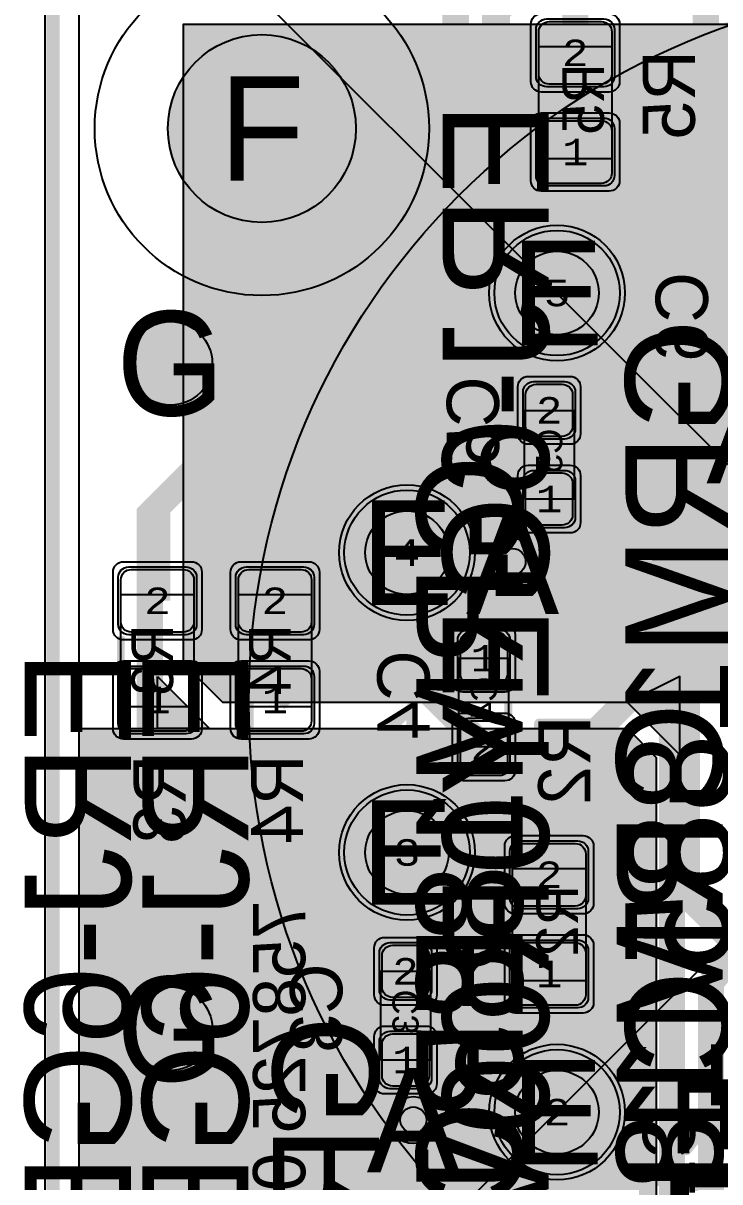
# Model space of a CAD drawing. Extents: x -2 to 123, y -38 to 45.
# Drawn here: x -0.57 to 12.77, y 11.82 to 34.02 of the extents above; entities that cross this region are included whole.
import ezdxf
from ezdxf.enums import TextEntityAlignment as Align

# ---------------------------------------------------------------- set-up
doc = ezdxf.new("R2010")
doc.units = 0
doc.header["$MEASUREMENT"] = 0
for name, color, linetype in [('ASSEMBLY_OUTLINES_BTM', 191, 'CONTINUOUS'), ('ASSEMBLY_OUTLINES_TOP', 102, 'CONTINUOUS'), ('ASSEMBLY_PART_NUMBERS_BTM', 191, 'CONTINUOUS'), ('ASSEMBLY_REF_DES_BTM', 191, 'CONTINUOUS'), ('BOARD_OUTLINE', 10, 'CONTINUOUS'), ('DRILL_DRAWING', 21, 'CONTINUOUS'), ('ETCHED_TEXT_LAYER_BOTTOM', 230, 'CONTINUOUS'), ('GENERATED_SILKSCREEN_BTM', 255, 'CONTINUOUS'), ('GENERATED_SILKSCREEN_TOP', 140, 'CONTINUOUS'), ('MANUFACTURING_OUTLINES', 10, 'CONTINUOUS'), ('MOUNTING_HOLE_PADS_LAYER14', 150, 'CONTINUOUS'), ('MOUNTING_HOLE_PADS_LAYER15', 230, 'CONTINUOUS'), ('MOUNTING_HOLES_LAYER_BOT17', 42, 'CONTINUOUS'), ('MOUNTING_HOLES_LAYER_TOP', 42, 'CONTINUOUS'), ('PART_HOLES_LAYER_BOTTOM', 30, 'CONTINUOUS'), ('PART_HOLES_LAYER_TOP', 30, 'CONTINUOUS'), ('PART_PADS_LAYER_BOTTOM', 230, 'CONTINUOUS'), ('PART_PADS_LAYER_TOP', 150, 'CONTINUOUS'), ('PART_PADS_SMD_BTM', 230, 'CONTINUOUS'), ('PIN_NUMBERS_BTM', 8, 'CONTINUOUS'), ('PIN_NUMBERS_TOP', 8, 'CONTINUOUS'), ('PLACEMENT_OUTLINES_BTM', 222, 'CONTINUOUS'), ('PLACEMENT_OUTLINES_TOP', 130, 'CONTINUOUS'), ('PLANE_DATA_LAYER_TOP', 150, 'CONTINUOUS'), ('PLANE_SHAPES_LAYER_TOP', 150, 'CONTINUOUS'), ('ROUTE_BORDER', 151, 'CONTINUOUS'), ('SILKSCREEN_OUTLINES_BTM', 211, 'CONTINUOUS'), ('SILKSCREEN_OUTLINES_TOP', 150, 'CONTINUOUS'), ('SILKSCREEN_REF_DES_BTM', 211, 'CONTINUOUS'), ('SOLDERMASK_PADS_BTM', 102, 'CONTINUOUS'), ('SOLDERMASK_PADS_TOP', 102, 'CONTINUOUS'), ('SOLDERPASTE_PADS_BTM', 254, 'CONTINUOUS'), ('TRACES_LAYER_BOTTOM', 230, 'CONTINUOUS'), ('TRACES_LAYER_TOP', 150, 'CONTINUOUS'), ('UNNAMED_USER_LAYER', 221, 'CONTINUOUS'), ('VIA_HOLES_LAYER_BOTTOM', 30, 'CONTINUOUS'), ('VIA_HOLES_LAYER_TOP', 30, 'CONTINUOUS'), ('VIA_PADS_LAYER_BOTTOM', 230, 'CONTINUOUS'), ('VIA_PADS_LAYER_TOP', 150, 'CONTINUOUS')]:
    doc.layers.add(name, color=color, linetype=linetype)
doc.styles.add('COURIER_NEW', font='COUR.TTF')
doc.styles.add('VERIBEST_GERBER_0', font='txt')

msp = doc.modelspace()

# ---------------------------------------------------------------- hatches: boundary and pattern name
at = {"layer": 'MOUNTING_HOLES_LAYER_BOT17'}
h = msp.add_hatch(color=256, dxfattribs=at)
edge = h.paths.add_edge_path()
edge.add_arc((4, 32), 1.8, 0, 360)
h = msp.add_hatch(color=256, dxfattribs=at)
edge = h.paths.add_edge_path()
edge.add_arc((2.25, 27.5), 0.8, 0, 360)
h = msp.add_hatch(color=256, dxfattribs=at)
edge = h.paths.add_edge_path()
edge.add_arc((2.25, 14.75), 0.8, 0, 360)
at = {"layer": 'MOUNTING_HOLES_LAYER_TOP'}
h = msp.add_hatch(color=256, dxfattribs=at)
edge = h.paths.add_edge_path()
edge.add_arc((4, 32), 1.8, 0, 360)
h = msp.add_hatch(color=256, dxfattribs=at)
edge = h.paths.add_edge_path()
edge.add_arc((2.25, 27.5), 0.8, 0, 360)
h = msp.add_hatch(color=256, dxfattribs=at)
edge = h.paths.add_edge_path()
edge.add_arc((2.25, 14.75), 0.8, 0, 360)
at = {"layer": 'PART_HOLES_LAYER_BOTTOM'}
h = msp.add_hatch(color=256, dxfattribs=at)
edge = h.paths.add_edge_path()
edge.add_arc((9.651116, 28.848885), 0.8, 0, 360)
h = msp.add_hatch(color=256, dxfattribs=at)
edge = h.paths.add_edge_path()
edge.add_arc((6.778224, 23.872891), 0.8, 0, 360)
h = msp.add_hatch(color=256, dxfattribs=at)
edge = h.paths.add_edge_path()
edge.add_arc((6.778225, 18.127109), 0.8, 0, 360)
h = msp.add_hatch(color=256, dxfattribs=at)
edge = h.paths.add_edge_path()
edge.add_arc((9.651115, 13.151116), 0.8, 0, 360)
at = {"layer": 'PART_HOLES_LAYER_TOP'}
h = msp.add_hatch(color=256, dxfattribs=at)
edge = h.paths.add_edge_path()
edge.add_arc((9.651116, 28.848885), 0.8, 0, 360)
h = msp.add_hatch(color=256, dxfattribs=at)
edge = h.paths.add_edge_path()
edge.add_arc((6.778224, 23.872891), 0.8, 0, 360)
h = msp.add_hatch(color=256, dxfattribs=at)
edge = h.paths.add_edge_path()
edge.add_arc((6.778225, 18.127109), 0.8, 0, 360)
h = msp.add_hatch(color=256, dxfattribs=at)
edge = h.paths.add_edge_path()
edge.add_arc((9.651115, 13.151116), 0.8, 0, 360)
at = {"layer": 'PLANE_DATA_LAYER_TOP'}
h = msp.add_hatch(color=256, dxfattribs=at)
h.paths.add_polyline_path([(16.084017, 28.241953, -0.198909956), (16.061699, 28.188072), (12.711293, 24.837666, 0.198912215), (12.564846, 24.484113), (12.564846, 21.0762, -0.414213562), (12.488646, 21), (12.000008, 21, 0.414213562), (12, 20.999992), (12.000002, 20.18396), (12.000002, 20.183959, -0.668181994), (11.86992, 20.130078), (11.000002, 20.999998, 0.207684346), (10.999996, 21), (3.28156, 21.000002, -0.198913366), (3.227678, 21.02232), (2.52232, 21.727678, -0.198909956), (2.500002, 21.781559), (2.500002, 24.516256, -0.198909956), (2.52232, 24.570137), (8.057553, 30.10537, 0.198912215), (8.204, 30.458923), (8.204, 33.9238, -0.414213562), (8.2802, 34), (14.36133, 34, -0.198913366), (14.415212, 33.977682), (15.172267, 33.220627, -0.198909956), (15.194585, 33.166746), (15.194585, 33.166745, -0.513805264), (15.093857, 33.094601, 2.234387045), (15.938881, 31.103912, -0.801003981), (16.084017, 31.071443)], flags=0)
h.paths.add_polyline_path([(5.328224, 23.872891, -1), (8.228224, 23.872891, -1)], flags=0)
h.paths.add_polyline_path([(8.201116, 28.848885, -1), (11.101116, 28.848885, -1)], flags=0)
h = msp.add_hatch(color=256, dxfattribs=at)
h.paths.add_polyline_path([(11.352154, 6.5762, -0.414213562), (11.275954, 6.5), (6.760956, 6.5, -0.207919641), (6.705243, 6.524215, 0.434631988), (1.294757, 6.524215, -0.207919641), (1.239044, 6.5), (0.5762, 6.5, -0.414213562), (0.5, 6.5762), (0.5, 20.4238, -0.414213562), (0.5762, 20.5), (1.999991, 20.5, 0.414213562), (1.999999, 20.500008), (1.999999, 21.31604, -0.668181994), (2.130081, 21.369921), (2.999998, 20.500002, 0.207684346), (3.000004, 20.5), (5.328225, 20.499999), (10.96844, 20.499998, -0.198913366), (11.022322, 20.47768), (11.329836, 20.170166, -0.198909956), (11.352154, 20.116285)], flags=0)
h.paths.add_polyline_path([(0.95, 9, -1), (3.55, 9, -1)], flags=0)
h.paths.add_polyline_path([(0.95, 14.75, -1), (3.55, 14.75, -1)], flags=0)
h.paths.add_polyline_path([(5.328225, 18.127109, -1), (8.228225, 18.127109, -1)], flags=0)
h.paths.add_polyline_path([(8.201115, 13.151116, -1), (11.101115, 13.151116, -1)], flags=0)
at = {"layer": 'PLANE_SHAPES_LAYER_TOP'}
for points in [[(17.5, 21), (3.25, 21), (2.5, 21.75), (2.5, 34), (17.5, 34)], [(2, 21.5), (3, 20.5), (2, 20.5)], [(11, 21), (12, 20), (12, 21.5)], [(11.55, 6.5), (0.5, 6.5), (0.5, 20.5), (11, 20.5), (11.55, 19.95)]]:
    msp.add_hatch(color=256, dxfattribs=at).paths.add_polyline_path(points, flags=0)
at = {"layer": 'VIA_HOLES_LAYER_BOTTOM'}
h = msp.add_hatch(color=256, dxfattribs=at)
edge = h.paths.add_edge_path()
edge.add_arc((8.8, 23.7), 0.25, 0, 360)
h = msp.add_hatch(color=256, dxfattribs=at)
edge = h.paths.add_edge_path()
edge.add_arc((6.9, 13), 0.25, 0, 360)
at = {"layer": 'VIA_HOLES_LAYER_TOP'}
h = msp.add_hatch(color=256, dxfattribs=at)
edge = h.paths.add_edge_path()
edge.add_arc((8.8, 23.7), 0.25, 0, 360)
h = msp.add_hatch(color=256, dxfattribs=at)
edge = h.paths.add_edge_path()
edge.add_arc((6.9, 13), 0.25, 0, 360)

# ---------------------------------------------------------------- linework, layer by layer
at = {"layer": 'ASSEMBLY_OUTLINES_BTM'}
for points in [[(9.3, 31.42), (9.3, 33.57), (10.7, 33.57), (10.7, 31.42)], [(9.03, 24.9), (9.03, 26.6), (9.98, 26.6), (9.98, 24.9)], [(1.3, 20.92), (1.3, 23.07), (2.7, 23.07), (2.7, 20.92)], [(3.55, 20.92), (3.55, 23.07), (4.95, 23.07), (4.95, 20.92)], [(7.77, 20.15), (7.77, 21.85), (8.72, 21.85), (8.72, 20.15)], [(8.8, 15.67), (8.8, 17.82), (10.2, 17.82), (10.2, 15.67)], [(6.28, 14.15), (6.28, 15.85), (7.23, 15.85), (7.23, 14.15)]]:
    msp.add_lwpolyline(points, close=True, dxfattribs=at)
at = {"layer": 'ASSEMBLY_OUTLINES_TOP'}
msp.add_circle((17.5, 21), 13.75, dxfattribs=at)
at = {"layer": 'BOARD_OUTLINE', "const_width": 0.25}
msp.add_lwpolyline([(0, 1.5), (0, 43.5, -0.414213562), (1.5, 45), (33.5, 45, -0.414213562), (35, 43.5), (35, 1.5, -0.414213562), (33.5, 0), (1.5, 0, -0.414213562)], format="xyb", close=True, dxfattribs=at)
at = {"layer": 'GENERATED_SILKSCREEN_BTM', "const_width": 0.15}
for points in [[(11.666, 32.657), (11.664, 32.654), (11.659, 32.653), (11.654, 32.65), (11.649, 32.65), (11.443, 32.65), (11.438, 32.65), (11.435, 32.653), (11.432, 32.653), (11.431, 32.654), (11.43, 32.655), (11.427, 32.657), (11.29, 32.827), (11.288, 32.832), (11.287, 32.835), (11.286, 32.84), (11.286, 33.344), (11.288, 33.353), (11.293, 33.358), (11.299, 33.364), (11.306, 33.366), (12.266, 33.366), (12.274, 33.364), (12.279, 33.359), (12.282, 33.353), (12.283, 33.346), (12.282, 33.338), (12.279, 33.331), (12.274, 33.326), (12.266, 33.324), (11.806, 33.324), (11.806, 32.854), (12.272, 32.69), (12.279, 32.686), (12.283, 32.679), (12.284, 32.671), (12.282, 32.665), (12.279, 32.659), (12.273, 32.654), (12.267, 32.651), (12.259, 32.653), (11.793, 32.817), (11.666, 32.657)], [(11.327, 33.324), (11.327, 32.845), (11.453, 32.69), (11.639, 32.69), (11.766, 32.845), (11.766, 33.324), (11.327, 33.324)], [(11.63, 32.232), (11.631, 32.236), (11.632, 32.239), (11.634, 32.243), (11.744, 32.379), (11.327, 32.379), (11.327, 31.726), (11.325, 31.719), (11.321, 31.713), (11.314, 31.71), (11.307, 31.709), (11.299, 31.71), (11.292, 31.713), (11.288, 31.719), (11.286, 31.726), (11.286, 32.401), (11.288, 32.408), (11.293, 32.413), (11.299, 32.419), (11.306, 32.421), (11.787, 32.421), (11.794, 32.42), (11.799, 32.417), (11.802, 32.413), (11.804, 32.406), (11.806, 32.401), (11.807, 32.397), (11.806, 32.392), (11.803, 32.388), (11.67, 32.225), (11.67, 31.902), (11.797, 31.746), (12.119, 31.746), (12.244, 31.902), (12.244, 32.225), (12.112, 32.388), (12.109, 32.395), (12.109, 32.401), (12.113, 32.407), (12.118, 32.413), (12.125, 32.417), (12.132, 32.418), (12.136, 32.418), (12.139, 32.417), (12.144, 32.412), (12.282, 32.243), (12.284, 32.24), (12.284, 32.236), (12.286, 32.232), (12.286, 31.895), (12.286, 31.892), (12.285, 31.891), (12.285, 31.89), (12.284, 31.888), (12.284, 31.886), (12.282, 31.882), (12.144, 31.713), (12.141, 31.71), (12.139, 31.709), (12.133, 31.707), (12.129, 31.706), (11.787, 31.706), (11.783, 31.707), (11.777, 31.709), (11.775, 31.709), (11.774, 31.71), (11.772, 31.712), (11.77, 31.713), (11.634, 31.882), (11.632, 31.887), (11.631, 31.89), (11.63, 31.895), (11.63, 32.232)], [(12.532, 28.938), (12.395, 29.106), (12.392, 29.111), (12.388, 29.112), (12.384, 29.114), (12.379, 29.115), (11.693, 29.115), (11.688, 29.114), (11.684, 29.112), (11.682, 29.11), (11.68, 29.109), (11.677, 29.106), (11.54, 28.938), (11.539, 28.935), (11.538, 28.932), (11.537, 28.931), (11.536, 28.927), (11.536, 28.59), (11.537, 28.585), (11.538, 28.583), (11.539, 28.58), (11.54, 28.577), (11.677, 28.408), (11.682, 28.404), (11.69, 28.402), (11.695, 28.403), (11.701, 28.405), (11.705, 28.408), (11.709, 28.413), (11.712, 28.418), (11.713, 28.423), (11.713, 28.428), (11.71, 28.432), (11.577, 28.597), (11.577, 28.92), (11.703, 29.074), (12.369, 29.074), (12.495, 28.92), (12.495, 28.597), (12.362, 28.432), (12.36, 28.428), (12.359, 28.423), (12.36, 28.418), (12.363, 28.413), (12.367, 28.408), (12.372, 28.405), (12.377, 28.403), (12.384, 28.402), (12.39, 28.404), (12.395, 28.408), (12.532, 28.577), (12.534, 28.581), (12.535, 28.582), (12.535, 28.585), (12.536, 28.586), (12.536, 28.587), (12.536, 28.59), (12.536, 28.927), (12.535, 28.931), (12.534, 28.935), (12.532, 28.938)], [(11.54, 27.633), (11.677, 27.465), (11.682, 27.46), (11.69, 27.459), (11.695, 27.46), (11.701, 27.462), (11.705, 27.465), (11.709, 27.47), (11.712, 27.475), (11.713, 27.48), (11.713, 27.485), (11.71, 27.489), (11.577, 27.653), (11.577, 27.977), (11.703, 28.131), (12.062, 28.131), (11.951, 27.995), (11.95, 27.991), (11.949, 27.989), (11.949, 27.988), (11.948, 27.988), (11.947, 27.983), (11.947, 27.646), (11.948, 27.642), (11.949, 27.641), (11.949, 27.64), (11.95, 27.637), (11.951, 27.633), (12.087, 27.465), (12.09, 27.464), (12.091, 27.462), (12.092, 27.461), (12.094, 27.461), (12.101, 27.459), (12.104, 27.458), (12.379, 27.458), (12.384, 27.459), (12.388, 27.461), (12.392, 27.462), (12.395, 27.465), (12.532, 27.633), (12.534, 27.638), (12.535, 27.639), (12.535, 27.641), (12.536, 27.643), (12.536, 27.644), (12.536, 27.646), (12.536, 27.983), (12.535, 27.987), (12.534, 27.991), (12.532, 27.995), (12.395, 28.163), (12.393, 28.165), (12.392, 28.167), (12.389, 28.169), (12.382, 28.171), (12.379, 28.172), (11.693, 28.172), (11.688, 28.171), (11.684, 28.169), (11.682, 28.167), (11.68, 28.165), (11.677, 28.163), (11.54, 27.995), (11.539, 27.991), (11.538, 27.988), (11.537, 27.987), (11.536, 27.983), (11.536, 27.646), (11.537, 27.642), (11.537, 27.641), (11.538, 27.64), (11.539, 27.637), (11.54, 27.633)], [(12.114, 28.131), (12.369, 28.131), (12.495, 27.977), (12.495, 27.654), (12.369, 27.498), (12.114, 27.498), (11.987, 27.654), (11.987, 27.977), (12.114, 28.131)], [(8.532, 26.938), (8.395, 27.106), (8.392, 27.111), (8.388, 27.112), (8.384, 27.114), (8.379, 27.115), (7.693, 27.115), (7.688, 27.114), (7.684, 27.112), (7.682, 27.11), (7.68, 27.109), (7.677, 27.106), (7.54, 26.938), (7.539, 26.935), (7.538, 26.932), (7.537, 26.931), (7.536, 26.927), (7.536, 26.59), (7.537, 26.585), (7.538, 26.583), (7.539, 26.58), (7.54, 26.577), (7.677, 26.408), (7.682, 26.404), (7.69, 26.402), (7.695, 26.403), (7.701, 26.405), (7.705, 26.408), (7.709, 26.413), (7.712, 26.418), (7.713, 26.423), (7.713, 26.428), (7.71, 26.432), (7.577, 26.597), (7.577, 26.92), (7.703, 27.074), (8.369, 27.074), (8.495, 26.92), (8.495, 26.597), (8.362, 26.432), (8.36, 26.428), (8.359, 26.423), (8.36, 26.418), (8.363, 26.413), (8.367, 26.408), (8.372, 26.405), (8.377, 26.403), (8.384, 26.402), (8.39, 26.404), (8.395, 26.408), (8.532, 26.577), (8.534, 26.581), (8.535, 26.582), (8.535, 26.585), (8.536, 26.586), (8.536, 26.587), (8.536, 26.59), (8.536, 26.927), (8.535, 26.931), (8.534, 26.935), (8.532, 26.938)], [(7.88, 25.984), (7.881, 25.988), (7.882, 25.991), (7.884, 25.995), (7.994, 26.131), (7.577, 26.131), (7.577, 25.478), (7.575, 25.471), (7.571, 25.465), (7.564, 25.462), (7.557, 25.461), (7.549, 25.462), (7.542, 25.465), (7.538, 25.471), (7.536, 25.478), (7.536, 26.153), (7.538, 26.16), (7.543, 26.165), (7.549, 26.171), (7.556, 26.173), (8.037, 26.173), (8.044, 26.172), (8.049, 26.169), (8.052, 26.165), (8.054, 26.158), (8.056, 26.153), (8.057, 26.149), (8.056, 26.144), (8.053, 26.14), (7.92, 25.977), (7.92, 25.654), (8.047, 25.498), (8.369, 25.498), (8.494, 25.654), (8.494, 25.977), (8.362, 26.14), (8.359, 26.147), (8.359, 26.153), (8.363, 26.159), (8.368, 26.165), (8.375, 26.169), (8.382, 26.17), (8.386, 26.17), (8.389, 26.169), (8.394, 26.164), (8.532, 25.995), (8.534, 25.992), (8.534, 25.988), (8.536, 25.984), (8.536, 25.647), (8.536, 25.644), (8.535, 25.643), (8.535, 25.642), (8.534, 25.64), (8.534, 25.638), (8.532, 25.634), (8.394, 25.465), (8.391, 25.462), (8.389, 25.461), (8.383, 25.459), (8.379, 25.458), (8.037, 25.458), (8.033, 25.459), (8.027, 25.461), (8.025, 25.461), (8.024, 25.462), (8.022, 25.464), (8.02, 25.465), (7.884, 25.634), (7.882, 25.639), (7.881, 25.642), (7.88, 25.647), (7.88, 25.984)], [(7.202, 21.688), (7.065, 21.856), (7.062, 21.861), (7.058, 21.862), (7.054, 21.864), (7.049, 21.865), (6.363, 21.865), (6.358, 21.864), (6.354, 21.862), (6.352, 21.86), (6.35, 21.859), (6.347, 21.856), (6.21, 21.688), (6.209, 21.685), (6.208, 21.682), (6.207, 21.681), (6.206, 21.677), (6.206, 21.34), (6.207, 21.335), (6.208, 21.333), (6.209, 21.33), (6.21, 21.327), (6.347, 21.158), (6.352, 21.154), (6.36, 21.152), (6.365, 21.153), (6.371, 21.155), (6.375, 21.158), (6.379, 21.163), (6.382, 21.168), (6.383, 21.173), (6.383, 21.178), (6.38, 21.182), (6.247, 21.347), (6.247, 21.67), (6.373, 21.824), (7.039, 21.824), (7.165, 21.67), (7.165, 21.347), (7.032, 21.182), (7.03, 21.178), (7.029, 21.173), (7.03, 21.168), (7.033, 21.163), (7.037, 21.158), (7.042, 21.155), (7.047, 21.153), (7.054, 21.152), (7.06, 21.154), (7.065, 21.158), (7.202, 21.327), (7.204, 21.331), (7.205, 21.332), (7.205, 21.335), (7.206, 21.336), (7.206, 21.337), (7.206, 21.34), (7.206, 21.677), (7.205, 21.681), (7.204, 21.685), (7.202, 21.688)], [(6.842, 20.853), (6.305, 20.315), (6.842, 20.315), (6.842, 20.853)], [(7.186, 20.315), (7.194, 20.314), (7.199, 20.309), (7.202, 20.302), (7.203, 20.295), (7.202, 20.288), (7.199, 20.282), (7.194, 20.277), (7.186, 20.275), (6.883, 20.275), (6.883, 20.228), (6.881, 20.221), (6.877, 20.215), (6.87, 20.212), (6.863, 20.211), (6.855, 20.212), (6.848, 20.215), (6.843, 20.221), (6.842, 20.228), (6.842, 20.275), (6.254, 20.275), (6.249, 20.276), (6.245, 20.278), (6.241, 20.283), (6.238, 20.288), (6.236, 20.294), (6.235, 20.3), (6.236, 20.305), (6.24, 20.31), (6.847, 20.917), (6.853, 20.921), (6.859, 20.923), (6.865, 20.922), (6.872, 20.918), (6.877, 20.916), (6.88, 20.912), (6.882, 20.908), (6.883, 20.903), (6.883, 20.315), (7.186, 20.315)], [(9.666, 19.907), (9.664, 19.904), (9.659, 19.903), (9.654, 19.9), (9.649, 19.9), (9.443, 19.9), (9.438, 19.9), (9.435, 19.903), (9.432, 19.903), (9.431, 19.904), (9.43, 19.905), (9.427, 19.907), (9.29, 20.077), (9.288, 20.082), (9.287, 20.085), (9.286, 20.09), (9.286, 20.594), (9.288, 20.603), (9.293, 20.608), (9.299, 20.614), (9.306, 20.616), (10.266, 20.616), (10.274, 20.614), (10.279, 20.609), (10.282, 20.603), (10.283, 20.596), (10.282, 20.588), (10.279, 20.581), (10.274, 20.576), (10.266, 20.574), (9.806, 20.574), (9.806, 20.104), (10.272, 19.94), (10.279, 19.936), (10.283, 19.929), (10.284, 19.921), (10.282, 19.915), (10.279, 19.909), (10.273, 19.904), (10.267, 19.901), (10.259, 19.903), (9.793, 20.067), (9.666, 19.907)], [(9.327, 20.574), (9.327, 20.095), (9.453, 19.94), (9.639, 19.94), (9.766, 20.095), (9.766, 20.574), (9.327, 20.574)], [(1.916, 19.157), (1.914, 19.154), (1.909, 19.153), (1.904, 19.15), (1.899, 19.15), (1.693, 19.15), (1.688, 19.15), (1.685, 19.153), (1.682, 19.153), (1.681, 19.154), (1.68, 19.155), (1.677, 19.157), (1.54, 19.327), (1.538, 19.332), (1.537, 19.335), (1.536, 19.34), (1.536, 19.844), (1.538, 19.853), (1.543, 19.858), (1.549, 19.864), (1.556, 19.866), (2.516, 19.866), (2.524, 19.864), (2.529, 19.859), (2.532, 19.853), (2.533, 19.846), (2.532, 19.838), (2.529, 19.831), (2.524, 19.826), (2.516, 19.824), (2.056, 19.824), (2.056, 19.354), (2.522, 19.19), (2.529, 19.186), (2.533, 19.179), (2.534, 19.171), (2.532, 19.165), (2.529, 19.159), (2.523, 19.154), (2.517, 19.151), (2.509, 19.153), (2.043, 19.317), (1.916, 19.157)], [(1.577, 19.824), (1.577, 19.345), (1.703, 19.19), (1.889, 19.19), (2.016, 19.345), (2.016, 19.824), (1.577, 19.824)], [(4.166, 19.157), (4.164, 19.154), (4.159, 19.153), (4.154, 19.15), (4.149, 19.15), (3.943, 19.15), (3.938, 19.15), (3.935, 19.153), (3.932, 19.153), (3.931, 19.154), (3.93, 19.155), (3.927, 19.157), (3.79, 19.327), (3.788, 19.332), (3.787, 19.335), (3.786, 19.34), (3.786, 19.844), (3.788, 19.853), (3.793, 19.858), (3.799, 19.864), (3.806, 19.866), (4.766, 19.866), (4.774, 19.864), (4.779, 19.859), (4.782, 19.853), (4.783, 19.846), (4.782, 19.838), (4.779, 19.831), (4.774, 19.826), (4.766, 19.824), (4.306, 19.824), (4.306, 19.354), (4.772, 19.19), (4.779, 19.186), (4.783, 19.179), (4.784, 19.171), (4.782, 19.165), (4.779, 19.159), (4.773, 19.154), (4.767, 19.151), (4.759, 19.153), (4.293, 19.317), (4.166, 19.157)], [(3.827, 19.824), (3.827, 19.345), (3.953, 19.19), (4.139, 19.19), (4.266, 19.345), (4.266, 19.824), (3.827, 19.824)], [(9.29, 19.131), (9.427, 18.963), (9.432, 18.96), (9.436, 18.959), (9.439, 18.957), (9.443, 18.956), (9.58, 18.956), (9.583, 18.957), (9.59, 18.959), (9.595, 18.96), (9.597, 18.963), (10.138, 19.629), (10.245, 19.629), (10.245, 18.976), (10.247, 18.969), (10.251, 18.963), (10.258, 18.96), (10.266, 18.959), (10.273, 18.96), (10.28, 18.963), (10.284, 18.969), (10.286, 18.976), (10.286, 19.65), (10.284, 19.658), (10.279, 19.663), (10.274, 19.668), (10.266, 19.67), (10.129, 19.67), (10.126, 19.669), (10.119, 19.667), (10.116, 19.665), (10.114, 19.663), (10.112, 19.661), (9.57, 18.996), (9.453, 18.996), (9.327, 19.152), (9.327, 19.475), (9.46, 19.638), (9.462, 19.645), (9.461, 19.651), (9.458, 19.658), (9.452, 19.662), (9.446, 19.666), (9.439, 19.667), (9.432, 19.666), (9.427, 19.661), (9.29, 19.493), (9.289, 19.489), (9.288, 19.486), (9.287, 19.485), (9.286, 19.481), (9.286, 19.144), (9.287, 19.14), (9.287, 19.139), (9.288, 19.138), (9.289, 19.135), (9.29, 19.131)], [(2.532, 18.743), (2.395, 18.912), (2.39, 18.917), (2.387, 18.918), (2.384, 18.918), (2.377, 18.917), (2.37, 18.913), (2.365, 18.908), (2.361, 18.902), (2.36, 18.895), (2.362, 18.888), (2.495, 18.725), (2.495, 18.402), (2.369, 18.246), (2.183, 18.246), (2.056, 18.4), (2.056, 18.566), (2.054, 18.574), (2.05, 18.579), (2.043, 18.582), (2.036, 18.583), (2.029, 18.582), (2.022, 18.579), (2.018, 18.574), (2.016, 18.566), (2.016, 18.4), (1.889, 18.246), (1.703, 18.246), (1.577, 18.402), (1.577, 18.725), (1.71, 18.888), (1.712, 18.895), (1.711, 18.902), (1.708, 18.908), (1.702, 18.913), (1.696, 18.917), (1.689, 18.918), (1.685, 18.918), (1.682, 18.917), (1.677, 18.912), (1.54, 18.743), (1.539, 18.74), (1.538, 18.737), (1.537, 18.736), (1.536, 18.732), (1.536, 18.395), (1.537, 18.39), (1.538, 18.388), (1.539, 18.385), (1.54, 18.382), (1.677, 18.213), (1.682, 18.21), (1.686, 18.209), (1.689, 18.207), (1.693, 18.206), (1.899, 18.206), (1.902, 18.207), (1.909, 18.209), (1.914, 18.21), (1.916, 18.213), (2.036, 18.36), (2.156, 18.213), (2.158, 18.212), (2.16, 18.21), (2.161, 18.209), (2.163, 18.209), (2.17, 18.207), (2.173, 18.206), (2.379, 18.206), (2.384, 18.207), (2.388, 18.209), (2.392, 18.21), (2.395, 18.213), (2.532, 18.382), (2.534, 18.386), (2.535, 18.387), (2.535, 18.39), (2.536, 18.391), (2.536, 18.392), (2.536, 18.395), (2.536, 18.732), (2.535, 18.736), (2.534, 18.74), (2.532, 18.743)], [(4.422, 18.851), (3.885, 18.313), (4.422, 18.313), (4.422, 18.851)], [(4.766, 18.313), (4.774, 18.312), (4.779, 18.307), (4.782, 18.3), (4.783, 18.293), (4.782, 18.286), (4.779, 18.28), (4.774, 18.275), (4.766, 18.273), (4.463, 18.273), (4.463, 18.226), (4.461, 18.219), (4.457, 18.213), (4.45, 18.21), (4.443, 18.209), (4.435, 18.21), (4.428, 18.213), (4.423, 18.219), (4.422, 18.226), (4.422, 18.273), (3.834, 18.273), (3.829, 18.274), (3.825, 18.276), (3.821, 18.281), (3.818, 18.286), (3.816, 18.292), (3.815, 18.298), (3.816, 18.303), (3.82, 18.308), (4.427, 18.915), (4.433, 18.919), (4.439, 18.921), (4.445, 18.92), (4.452, 18.916), (4.457, 18.914), (4.46, 18.91), (4.462, 18.906), (4.463, 18.901), (4.463, 18.313), (4.766, 18.313)], [(5.532, 15.688), (5.395, 15.856), (5.392, 15.861), (5.388, 15.862), (5.384, 15.864), (5.379, 15.865), (4.693, 15.865), (4.688, 15.864), (4.684, 15.862), (4.682, 15.86), (4.68, 15.859), (4.677, 15.856), (4.54, 15.688), (4.539, 15.685), (4.538, 15.682), (4.537, 15.681), (4.536, 15.677), (4.536, 15.34), (4.537, 15.335), (4.538, 15.333), (4.539, 15.33), (4.54, 15.327), (4.677, 15.158), (4.682, 15.154), (4.69, 15.152), (4.695, 15.153), (4.701, 15.155), (4.705, 15.158), (4.709, 15.163), (4.712, 15.168), (4.713, 15.173), (4.713, 15.178), (4.71, 15.182), (4.577, 15.347), (4.577, 15.67), (4.703, 15.824), (5.369, 15.824), (5.495, 15.67), (5.495, 15.347), (5.362, 15.182), (5.36, 15.178), (5.359, 15.173), (5.36, 15.168), (5.363, 15.163), (5.367, 15.158), (5.372, 15.155), (5.377, 15.153), (5.384, 15.152), (5.39, 15.154), (5.395, 15.158), (5.532, 15.327), (5.534, 15.331), (5.535, 15.332), (5.535, 15.335), (5.536, 15.336), (5.536, 15.337), (5.536, 15.34), (5.536, 15.677), (5.535, 15.681), (5.534, 15.685), (5.532, 15.688)], [(5.532, 14.745), (5.395, 14.914), (5.39, 14.919), (5.387, 14.92), (5.384, 14.92), (5.377, 14.919), (5.37, 14.915), (5.365, 14.91), (5.361, 14.904), (5.36, 14.897), (5.362, 14.89), (5.495, 14.727), (5.495, 14.404), (5.369, 14.248), (5.183, 14.248), (5.056, 14.402), (5.056, 14.568), (5.054, 14.576), (5.05, 14.581), (5.043, 14.584), (5.036, 14.585), (5.029, 14.584), (5.022, 14.581), (5.018, 14.576), (5.016, 14.568), (5.016, 14.402), (4.889, 14.248), (4.703, 14.248), (4.577, 14.404), (4.577, 14.727), (4.71, 14.89), (4.712, 14.897), (4.711, 14.904), (4.708, 14.91), (4.702, 14.915), (4.696, 14.919), (4.689, 14.92), (4.685, 14.92), (4.682, 14.919), (4.677, 14.914), (4.54, 14.745), (4.539, 14.742), (4.538, 14.739), (4.537, 14.738), (4.536, 14.734), (4.536, 14.397), (4.537, 14.392), (4.538, 14.39), (4.539, 14.387), (4.54, 14.384), (4.677, 14.215), (4.682, 14.212), (4.686, 14.211), (4.689, 14.209), (4.693, 14.208), (4.899, 14.208), (4.902, 14.209), (4.909, 14.211), (4.914, 14.212), (4.916, 14.215), (5.036, 14.362), (5.156, 14.215), (5.158, 14.214), (5.16, 14.212), (5.161, 14.211), (5.163, 14.211), (5.17, 14.209), (5.173, 14.208), (5.379, 14.208), (5.384, 14.209), (5.388, 14.211), (5.392, 14.212), (5.395, 14.215), (5.532, 14.384), (5.534, 14.388), (5.535, 14.389), (5.535, 14.392), (5.536, 14.393), (5.536, 14.394), (5.536, 14.397), (5.536, 14.734), (5.535, 14.738), (5.534, 14.742), (5.532, 14.745)], [(12.282, 12.9375), (12.145, 13.1055), (12.142, 13.1105), (12.138, 13.1115), (12.134, 13.1135), (12.129, 13.1145), (11.443, 13.1145), (11.438, 13.1135), (11.434, 13.1115), (11.432, 13.1095), (11.43, 13.1085), (11.427, 13.1055), (11.29, 12.9375), (11.289, 12.9345), (11.288, 12.9315), (11.287, 12.9305), (11.286, 12.9265), (11.286, 12.5895), (11.287, 12.5845), (11.288, 12.5825), (11.289, 12.5795), (11.29, 12.5765), (11.427, 12.4075), (11.432, 12.4035), (11.44, 12.4015), (11.445, 12.4025), (11.451, 12.4045), (11.455, 12.4075), (11.459, 12.4125), (11.462, 12.4175), (11.463, 12.4225), (11.463, 12.4275), (11.46, 12.4315), (11.327, 12.5965), (11.327, 12.9195), (11.453, 13.0735), (12.119, 13.0735), (12.245, 12.9195), (12.245, 12.5965), (12.112, 12.4315), (12.11, 12.4275), (12.109, 12.4225), (12.11, 12.4175), (12.113, 12.4125), (12.117, 12.4075), (12.122, 12.4045), (12.127, 12.4025), (12.134, 12.4015), (12.14, 12.4035), (12.145, 12.4075), (12.282, 12.5765), (12.284, 12.5805), (12.285, 12.5815), (12.285, 12.5845), (12.286, 12.5855), (12.286, 12.5865), (12.286, 12.5895), (12.286, 12.9265), (12.285, 12.9305), (12.284, 12.9345), (12.282, 12.9375)], [(12.245, 11.6375), (12.245, 11.8135), (11.306, 11.8135), (11.299, 11.8145), (11.294, 11.8175), (11.291, 11.8225), (11.29, 11.8295), (11.289, 11.8345), (11.289, 11.8395), (11.291, 11.8435), (11.295, 11.8475), (11.569, 12.0425), (11.576, 12.0455), (11.583, 12.0455), (11.589, 12.0425), (11.594, 12.0375), (11.598, 12.0315), (11.6, 12.0245), (11.6, 12.0205), (11.598, 12.0175), (11.596, 12.0145), (11.593, 12.0125), (11.369, 11.8525), (12.245, 11.8525), (12.245, 12.0275)], [(12.245, 12.0275), (12.247, 12.0355), (12.251, 12.0395), (12.258, 12.0425), (12.266, 12.0435), (12.273, 12.0425), (12.28, 12.0395), (12.285, 12.0355), (12.286, 12.0275), (12.286, 11.6375)]]:
    msp.add_lwpolyline(points, dxfattribs=at)
for points in [[(9.300005, 32.230492, 0.000011097), (9.299995, 32.230485), (9.299995, 32.769515, 0.000011097), (9.300005, 32.769508), (9.300005, 32.230492)], [(10.700005, 32.230485, 0.000011097), (10.699995, 32.230492), (10.699995, 32.769508, 0.000011097), (10.700005, 32.769515), (10.700005, 32.230485)], [(9.030005, 25.466164, 0.000011642), (9.029995, 25.466156), (9.029995, 26.033844, 0.000011642), (9.030005, 26.033836), (9.030005, 25.466164)], [(9.980005, 25.457902, 0.000012231), (9.979995, 25.457911), (9.979995, 26.042089, 0.000012231), (9.980005, 26.042098), (9.980005, 25.457902)], [(1.300005, 21.730492, 0.000011097), (1.299995, 21.730485), (1.299995, 22.269515, 0.000011097), (1.300005, 22.269508), (1.300005, 21.730492)], [(2.700005, 21.730485, 0.000011097), (2.699995, 21.730492), (2.699995, 22.269508, 0.000011097), (2.700005, 22.269515), (2.700005, 21.730485)], [(3.550005, 21.730492, 0.000011097), (3.549995, 21.730485), (3.549995, 22.269515, 0.000011097), (3.550005, 22.269508), (3.550005, 21.730492)], [(4.950005, 21.730485, 0.000011097), (4.949995, 21.730492), (4.949995, 22.269508, 0.000011097), (4.950005, 22.269515), (4.950005, 21.730485)], [(7.770005, 20.707911, 0.000012231), (7.769995, 20.707902), (7.769995, 21.292098, 0.000012231), (7.770005, 21.292089), (7.770005, 20.707911)], [(8.720005, 20.716156, 0.000011642), (8.719995, 20.716164), (8.719995, 21.283836, 0.000011642), (8.720005, 21.283844), (8.720005, 20.716156)], [(8.800005, 16.480492, 0.000011097), (8.799995, 16.480485), (8.799995, 17.019515, 0.000011097), (8.800005, 17.019508), (8.800005, 16.480492)], [(10.200005, 16.480485, 0.000011097), (10.199995, 16.480492), (10.199995, 17.019508, 0.000011097), (10.200005, 17.019515), (10.200005, 16.480485)], [(6.280005, 14.716164, 0.000011642), (6.279995, 14.716156), (6.279995, 15.283844, 0.000011642), (6.280005, 15.283836), (6.280005, 14.716164)], [(7.230005, 14.707902, 0.000012231), (7.229995, 14.707911), (7.229995, 15.292089, 0.000012231), (7.230005, 15.292098), (7.230005, 14.707902)]]:
    msp.add_lwpolyline(points, format="xyb", dxfattribs=at)
at = {"layer": 'GENERATED_SILKSCREEN_TOP', "const_width": 0.15}
for points in [[(31.250005, 21, -0.157043746), (28.666125, 12.976268, 0.000004714), (28.666118, 12.976275, 1.95733372), (6.38308, 12.908248, 0.000010648), (6.383084, 12.908226, -1.377014949), (31.250005, 21)], [(28.025433, 12.15252, -0.476522372), (6.669999, 12.528063, 0.000011076), (6.67002, 12.528053, 0.476521846), (28.025424, 12.152526, 0.000005151), (28.025433, 12.15252)]]:
    msp.add_lwpolyline(points, format="xyb", dxfattribs=at)
at = {"layer": 'MANUFACTURING_OUTLINES'}
msp.add_lwpolyline([(35.150405, 1.5, -0.414213562), (33.5, -0.150405), (1.5, -0.150405, -0.414213562), (-0.150405, 1.5), (-0.150405, 43.5, -0.414213562), (1.5, 45.150405), (33.5, 45.150405, -0.414213562), (35.150405, 43.5)], format="xyb", close=True, dxfattribs=at)
at = {"layer": 'MOUNTING_HOLE_PADS_LAYER14'}
msp.add_circle((4, 32), 3.2, dxfattribs=at)
at = {"layer": 'MOUNTING_HOLE_PADS_LAYER15'}
msp.add_circle((4, 32), 3.2, dxfattribs=at)
at = {"layer": 'MOUNTING_HOLES_LAYER_BOT17'}
for centre, radius in [((4, 32), 1.8), ((2.25, 27.5), 0.8), ((2.25, 14.75), 0.8)]:
    msp.add_circle(centre, radius, dxfattribs=at)
at = {"layer": 'MOUNTING_HOLES_LAYER_TOP'}
for centre, radius in [((4, 32), 1.8), ((2.25, 27.5), 0.8), ((2.25, 14.75), 0.8)]:
    msp.add_circle(centre, radius, dxfattribs=at)
at = {"layer": 'PART_HOLES_LAYER_BOTTOM'}
for centre in [(9.651116, 28.848885), (6.778224, 23.872891), (6.778225, 18.127109), (9.651115, 13.151116)]:
    msp.add_circle(centre, 0.8, dxfattribs=at)
at = {"layer": 'PART_HOLES_LAYER_TOP'}
for centre in [(9.651116, 28.848885), (6.778224, 23.872891), (6.778225, 18.127109), (9.651115, 13.151116)]:
    msp.add_circle(centre, 0.8, dxfattribs=at)
at = {"layer": 'PART_PADS_LAYER_BOTTOM'}
for centre in [(9.651116, 28.848885), (6.778224, 23.872891), (6.778225, 18.127109), (9.651115, 13.151116)]:
    msp.add_circle(centre, 1.2, dxfattribs=at)
at = {"layer": 'PART_PADS_LAYER_TOP'}
for centre in [(9.651116, 28.848885), (6.778224, 23.872891), (6.778225, 18.127109), (9.651115, 13.151116)]:
    msp.add_circle(centre, 1.2, dxfattribs=at)
at = {"layer": 'PART_PADS_SMD_BTM'}
for points in [[(9.25, 33.9, -0.414213562), (9.45, 34.1), (10.55, 34.1, -0.414213562), (10.75, 33.9), (10.75, 33, -0.414213562), (10.55, 32.8), (9.45, 32.8, -0.414213562), (9.25, 33)], [(9.25, 32, -0.414213562), (9.45, 32.2), (10.55, 32.2, -0.414213562), (10.75, 32), (10.75, 31.1, -0.414213562), (10.55, 30.9), (9.45, 30.9, -0.414213562), (9.25, 31.1)], [(9.2, 26.05, -0.414213562), (9, 26.25), (9, 26.95, -0.414213562), (9.2, 27.15), (9.8, 27.15, -0.414213562), (10, 26.95), (10, 26.25, -0.414213562), (9.8, 26.05)], [(9.2, 24.35, -0.414213562), (9, 24.55), (9, 25.25, -0.414213562), (9.2, 25.45), (9.8, 25.45, -0.414213562), (10, 25.25), (10, 24.55, -0.414213562), (9.8, 24.35)], [(1.25, 23.4, -0.414213562), (1.45, 23.6), (2.55, 23.6, -0.414213562), (2.75, 23.4), (2.75, 22.5, -0.414213562), (2.55, 22.3), (1.45, 22.3, -0.414213562), (1.25, 22.5)], [(3.5, 23.4, -0.414213562), (3.7, 23.6), (4.8, 23.6, -0.414213562), (5, 23.4), (5, 22.5, -0.414213562), (4.8, 22.3), (3.7, 22.3, -0.414213562), (3.5, 22.5)], [(8.55, 22.4, -0.414213562), (8.75, 22.2), (8.75, 21.5, -0.414213562), (8.55, 21.3), (7.95, 21.3, -0.414213562), (7.75, 21.5), (7.75, 22.2, -0.414213562), (7.95, 22.4)], [(1.25, 21.5, -0.414213562), (1.45, 21.7), (2.55, 21.7, -0.414213562), (2.75, 21.5), (2.75, 20.6, -0.414213562), (2.55, 20.4), (1.45, 20.4, -0.414213562), (1.25, 20.6)], [(3.5, 21.5, -0.414213562), (3.7, 21.7), (4.8, 21.7, -0.414213562), (5, 21.5), (5, 20.6, -0.414213562), (4.8, 20.4), (3.7, 20.4, -0.414213562), (3.5, 20.6)], [(8.55, 20.7, -0.414213562), (8.75, 20.5), (8.75, 19.8, -0.414213562), (8.55, 19.6), (7.95, 19.6, -0.414213562), (7.75, 19.8), (7.75, 20.5, -0.414213562), (7.95, 20.7)], [(8.75, 18.15, -0.414213562), (8.95, 18.35), (10.05, 18.35, -0.414213562), (10.25, 18.15), (10.25, 17.25, -0.414213562), (10.05, 17.05), (8.95, 17.05, -0.414213562), (8.75, 17.25)], [(8.75, 16.25, -0.414213562), (8.95, 16.45), (10.05, 16.45, -0.414213562), (10.25, 16.25), (10.25, 15.35, -0.414213562), (10.05, 15.15), (8.95, 15.15, -0.414213562), (8.75, 15.35)], [(6.45, 15.3, -0.414213562), (6.25, 15.5), (6.25, 16.2, -0.414213562), (6.45, 16.4), (7.05, 16.4, -0.414213562), (7.25, 16.2), (7.25, 15.5, -0.414213562), (7.05, 15.3)], [(6.45, 13.6, -0.414213562), (6.25, 13.8), (6.25, 14.5, -0.414213562), (6.45, 14.7), (7.05, 14.7, -0.414213562), (7.25, 14.5), (7.25, 13.8, -0.414213562), (7.05, 13.6)]]:
    msp.add_lwpolyline(points, format="xyb", close=True, dxfattribs=at)
at = {"layer": 'PLACEMENT_OUTLINES_BTM'}
for points in [[(9.3, 31.42), (9.3, 33.57), (10.7, 33.57), (10.7, 31.42)], [(9.03, 24.9), (9.03, 26.6), (9.98, 26.6), (9.98, 24.9)], [(1.3, 20.92), (1.3, 23.07), (2.7, 23.07), (2.7, 20.92)], [(3.55, 20.92), (3.55, 23.07), (4.95, 23.07), (4.95, 20.92)], [(7.77, 20.15), (7.77, 21.85), (8.72, 21.85), (8.72, 20.15)], [(8.8, 15.67), (8.8, 17.82), (10.2, 17.82), (10.2, 15.67)], [(6.28, 14.15), (6.28, 15.85), (7.23, 15.85), (7.23, 14.15)]]:
    msp.add_lwpolyline(points, close=True, dxfattribs=at)
at = {"layer": 'PLACEMENT_OUTLINES_TOP'}
msp.add_circle((17.5, 21), 13.75, dxfattribs=at)
at = {"layer": 'PLANE_SHAPES_LAYER_TOP'}
for points in [[(17.5, 21), (3.25, 21), (2.5, 21.75), (2.5, 34), (17.5, 34)], [(2, 21.5), (3, 20.5), (2, 20.5)], [(11, 21), (12, 20), (12, 21.5)], [(11.55, 6.5), (0.5, 6.5), (0.5, 20.5), (11, 20.5), (11.55, 19.95)]]:
    msp.add_lwpolyline(points, close=True, dxfattribs=at)
at = {"layer": 'ROUTE_BORDER'}
msp.add_lwpolyline([(0.5, 0.64), (0.5, 44.5), (34.5, 44.5), (34.5, 0.64)], close=True, dxfattribs=at)
at = {"layer": 'SILKSCREEN_OUTLINES_BTM'}
for points in [[(9.3, 31.42), (9.3, 33.57), (10.7, 33.57), (10.7, 31.42)], [(9.03, 24.9), (9.03, 26.6), (9.98, 26.6), (9.98, 24.9)], [(1.3, 20.92), (1.3, 23.07), (2.7, 23.07), (2.7, 20.92)], [(3.55, 20.92), (3.55, 23.07), (4.95, 23.07), (4.95, 20.92)], [(7.77, 20.15), (7.77, 21.85), (8.72, 21.85), (8.72, 20.15)], [(8.8, 15.67), (8.8, 17.82), (10.2, 17.82), (10.2, 15.67)], [(6.28, 14.15), (6.28, 15.85), (7.23, 15.85), (7.23, 14.15)]]:
    msp.add_lwpolyline(points, close=True, dxfattribs=at)
at = {"layer": 'SILKSCREEN_OUTLINES_TOP'}
msp.add_circle((17.5, 21), 13.75, dxfattribs=at)
at = {"layer": 'SOLDERMASK_PADS_BTM'}
for points in [[(9.15, 34, -0.414213562), (9.35, 34.2), (10.65, 34.2, -0.414213562), (10.85, 34), (10.85, 32.9, -0.414213562), (10.65, 32.7), (9.35, 32.7, -0.414213562), (9.15, 32.9)], [(9.15, 32.1, -0.414213562), (9.35, 32.3), (10.65, 32.3, -0.414213562), (10.85, 32.1), (10.85, 31, -0.414213562), (10.65, 30.8), (9.35, 30.8, -0.414213562), (9.15, 31)], [(9.1, 25.95, -0.414213562), (8.9, 26.15), (8.9, 27.05, -0.414213562), (9.1, 27.25), (9.9, 27.25, -0.414213562), (10.1, 27.05), (10.1, 26.15, -0.414213562), (9.9, 25.95)], [(9.1, 24.25, -0.414213562), (8.9, 24.45), (8.9, 25.35, -0.414213562), (9.1, 25.55), (9.9, 25.55, -0.414213562), (10.1, 25.35), (10.1, 24.45, -0.414213562), (9.9, 24.25)], [(1.15, 23.5, -0.414213562), (1.35, 23.7), (2.65, 23.7, -0.414213562), (2.85, 23.5), (2.85, 22.4, -0.414213562), (2.65, 22.2), (1.35, 22.2, -0.414213562), (1.15, 22.4)], [(3.4, 23.5, -0.414213562), (3.6, 23.7), (4.9, 23.7, -0.414213562), (5.1, 23.5), (5.1, 22.4, -0.414213562), (4.9, 22.2), (3.6, 22.2, -0.414213562), (3.4, 22.4)], [(8.65, 22.5, -0.414213562), (8.85, 22.3), (8.85, 21.4, -0.414213562), (8.65, 21.2), (7.85, 21.2, -0.414213562), (7.65, 21.4), (7.65, 22.3, -0.414213562), (7.85, 22.5)], [(1.15, 21.6, -0.414213562), (1.35, 21.8), (2.65, 21.8, -0.414213562), (2.85, 21.6), (2.85, 20.5, -0.414213562), (2.65, 20.3), (1.35, 20.3, -0.414213562), (1.15, 20.5)], [(3.4, 21.6, -0.414213562), (3.6, 21.8), (4.9, 21.8, -0.414213562), (5.1, 21.6), (5.1, 20.5, -0.414213562), (4.9, 20.3), (3.6, 20.3, -0.414213562), (3.4, 20.5)], [(8.65, 20.8, -0.414213562), (8.85, 20.6), (8.85, 19.7, -0.414213562), (8.65, 19.5), (7.85, 19.5, -0.414213562), (7.65, 19.7), (7.65, 20.6, -0.414213562), (7.85, 20.8)], [(8.65, 18.25, -0.414213562), (8.85, 18.45), (10.15, 18.45, -0.414213562), (10.35, 18.25), (10.35, 17.15, -0.414213562), (10.15, 16.95), (8.85, 16.95, -0.414213562), (8.65, 17.15)], [(6.35, 15.2, -0.414213562), (6.15, 15.4), (6.15, 16.3, -0.414213562), (6.35, 16.5), (7.15, 16.5, -0.414213562), (7.35, 16.3), (7.35, 15.4, -0.414213562), (7.15, 15.2)], [(8.65, 16.35, -0.414213562), (8.85, 16.55), (10.15, 16.55, -0.414213562), (10.35, 16.35), (10.35, 15.25, -0.414213562), (10.15, 15.05), (8.85, 15.05, -0.414213562), (8.65, 15.25)], [(6.35, 13.5, -0.414213562), (6.15, 13.7), (6.15, 14.6, -0.414213562), (6.35, 14.8), (7.15, 14.8, -0.414213562), (7.35, 14.6), (7.35, 13.7, -0.414213562), (7.15, 13.5)]]:
    msp.add_lwpolyline(points, format="xyb", close=True, dxfattribs=at)
for centre in [(9.651116, 28.848885), (6.778224, 23.872891), (6.778225, 18.127109), (9.651115, 13.151116)]:
    msp.add_circle(centre, 1.3, dxfattribs=at)
at = {"layer": 'SOLDERMASK_PADS_TOP'}
for centre in [(9.651116, 28.848885), (6.778224, 23.872891), (6.778225, 18.127109), (9.651115, 13.151116)]:
    msp.add_circle(centre, 1.3, dxfattribs=at)
at = {"layer": 'SOLDERPASTE_PADS_BTM'}
for points in [[(9.3, 33.85, -0.414213562), (9.5, 34.05), (10.5, 34.05, -0.414213562), (10.7, 33.85), (10.7, 33.05, -0.414213562), (10.5, 32.85), (9.5, 32.85, -0.414213562), (9.3, 33.05)], [(9.3, 31.95, -0.414213562), (9.5, 32.15), (10.5, 32.15, -0.414213562), (10.7, 31.95), (10.7, 31.15, -0.414213562), (10.5, 30.95), (9.5, 30.95, -0.414213562), (9.3, 31.15)], [(9.25, 26.1, -0.414213562), (9.05, 26.3), (9.05, 26.9, -0.414213562), (9.25, 27.1), (9.75, 27.1, -0.414213562), (9.95, 26.9), (9.95, 26.3, -0.414213562), (9.75, 26.1)], [(9.25, 24.4, -0.414213562), (9.05, 24.6), (9.05, 25.2, -0.414213562), (9.25, 25.4), (9.75, 25.4, -0.414213562), (9.95, 25.2), (9.95, 24.6, -0.414213562), (9.75, 24.4)], [(1.3, 23.35, -0.414213562), (1.5, 23.55), (2.5, 23.55, -0.414213562), (2.7, 23.35), (2.7, 22.55, -0.414213562), (2.5, 22.35), (1.5, 22.35, -0.414213562), (1.3, 22.55)], [(3.55, 23.35, -0.414213562), (3.75, 23.55), (4.75, 23.55, -0.414213562), (4.95, 23.35), (4.95, 22.55, -0.414213562), (4.75, 22.35), (3.75, 22.35, -0.414213562), (3.55, 22.55)], [(8.5, 22.35, -0.414213562), (8.7, 22.15), (8.7, 21.55, -0.414213562), (8.5, 21.35), (8, 21.35, -0.414213562), (7.8, 21.55), (7.8, 22.15, -0.414213562), (8, 22.35)], [(1.3, 21.45, -0.414213562), (1.5, 21.65), (2.5, 21.65, -0.414213562), (2.7, 21.45), (2.7, 20.65, -0.414213562), (2.5, 20.45), (1.5, 20.45, -0.414213562), (1.3, 20.65)], [(3.55, 21.45, -0.414213562), (3.75, 21.65), (4.75, 21.65, -0.414213562), (4.95, 21.45), (4.95, 20.65, -0.414213562), (4.75, 20.45), (3.75, 20.45, -0.414213562), (3.55, 20.65)], [(8.5, 20.65, -0.414213562), (8.7, 20.45), (8.7, 19.85, -0.414213562), (8.5, 19.65), (8, 19.65, -0.414213562), (7.8, 19.85), (7.8, 20.45, -0.414213562), (8, 20.65)], [(8.8, 18.1, -0.414213562), (9, 18.3), (10, 18.3, -0.414213562), (10.2, 18.1), (10.2, 17.3, -0.414213562), (10, 17.1), (9, 17.1, -0.414213562), (8.8, 17.3)], [(6.5, 15.35, -0.414213562), (6.3, 15.55), (6.3, 16.15, -0.414213562), (6.5, 16.35), (7, 16.35, -0.414213562), (7.2, 16.15), (7.2, 15.55, -0.414213562), (7, 15.35)], [(8.8, 16.2, -0.414213562), (9, 16.4), (10, 16.4, -0.414213562), (10.2, 16.2), (10.2, 15.4, -0.414213562), (10, 15.2), (9, 15.2, -0.414213562), (8.8, 15.4)], [(6.5, 13.65, -0.414213562), (6.3, 13.85), (6.3, 14.45, -0.414213562), (6.5, 14.65), (7, 14.65, -0.414213562), (7.2, 14.45), (7.2, 13.85, -0.414213562), (7, 13.65)]]:
    msp.add_lwpolyline(points, format="xyb", close=True, dxfattribs=at)
at = {"layer": 'TRACES_LAYER_BOTTOM'}
for points, const_width in [([(2, 22.95), (2, 24.751324), (7.716881, 30.468205), (7.716881, 35.089394), (9.5, 36.872513), (9.5, 40.29), (10.5, 41.29)], 0.5), ([(10, 33.45), (10, 34.409594), (11.455851, 35.865445), (11.455851, 40.245851), (12.5, 41.29)], 0.5), ([(14.5, 14.95), (12.140507, 17.309493), (12.140507, 31.792242), (13.5, 33.151735), (13.5, 40.29), (14.5, 41.29)], 0.5), ([(10.5, 39.29), (10.5, 36.243628), (8.466723, 34.210351), (8.466723, 30.123683), (4.25, 25.90696), (4.25, 22.95)], 0.5), ([(9.5, 17.7), (9.5, 19.544598), (11.370811, 21.415409), (11.370811, 32.07311), (12.5, 33.202299), (12.5, 39.29)], 0.5), ([(10, 31.55), (10, 29.730155), (10.421223, 29.308932), (10.421223, 29.278437)], 0.5), ([(10.421223, 29.278437), (9.651116, 28.848885)], 0.25), ([(9.651116, 28.848885), (9.704412, 28.845304), (10.033466, 28.468842), (9.929758, 26.925473), (9.553296, 26.596419), (9.5, 26.6)], 0.5), ([(9.5, 24.9), (9.5, 24.85), (8.775735, 24.125735), (8.775735, 23.724265), (8.8, 23.7)], 0.5), ([(6.778224, 23.872891), (6.109619, 23.204286), (6.109619, 22.277818), (5.756066, 21.924265), (5.124265, 21.924265), (4.25, 21.05)], 0.5), ([(6.778224, 23.872891), (6.810724, 22.095314), (6.817513, 21.582487)], 0.5), ([(8.25, 21.85), (8.25, 23.021752), (8.864124, 23.635876), (8.8, 23.7)], 0.5), ([(6.817513, 21.582487), (8.25, 20.15)], 0.5), ([(6.778225, 18.127109), (5.022891, 18.127109), (2.1, 21.05), (2, 21.05)], 0.5), ([(6.75, 16.675), (6.778225, 18.127109)], 0.5), ([(6.75, 16.675), (6.75, 15.85)], 0.5), ([(9.5, 15.8), (9.5, 14.135807), (9.485465, 14.121272)], 0.5), ([(6.9, 13), (6.75, 13.15), (6.75, 14.15)], 0.5), ([(9.485465, 14.121272), (9.571122, 13.144103), (9.651115, 13.151116)], 0.25), ([(9.75, 11.425), (9.651115, 13.151116)], 0.5)]:
    msp.add_lwpolyline(points, dxfattribs=dict(at, const_width=const_width))
at = {"layer": 'TRACES_LAYER_TOP', "const_width": 0.5}
for points in [[(1.855486, 20.365602), (1.855486, 24.610409), (7.704, 30.458923), (7.704, 36.138373), (7.521887, 36.320486), (7.521887, 40.311887), (8.5, 41.29)], [(8.499618, 33.700382), (8.499618, 38.339618), (8.5, 38.34), (8.5, 39.29)], [(11.852154, 21.603477), (11.852154, 6.102154), (11, 5.25)], [(12.596799, 15.636251), (14.749401, 18.268846)], [(13.5, 5.25), (13.5, 6.4), (12.596799, 7.303201), (12.596799, 15.636251)]]:
    msp.add_lwpolyline(points, dxfattribs=at)
at = {"layer": 'UNNAMED_USER_LAYER'}
for points in [[(3.69934, 34.791819), (31.288414, 7.20111)], [(31.291819, 34.800661), (3.700513, 7.209354)]]:
    msp.add_lwpolyline(points, dxfattribs=at)
at = {"layer": 'VIA_HOLES_LAYER_BOTTOM'}
for centre in [(8.8, 23.7), (6.9, 13)]:
    msp.add_circle(centre, 0.25, dxfattribs=at)
at = {"layer": 'VIA_HOLES_LAYER_TOP'}
for centre in [(8.8, 23.7), (6.9, 13)]:
    msp.add_circle(centre, 0.25, dxfattribs=at)
at = {"layer": 'VIA_PADS_LAYER_BOTTOM'}
for centre in [(8.8, 23.7), (6.9, 13)]:
    msp.add_circle(centre, 0.45, dxfattribs=at)
at = {"layer": 'VIA_PADS_LAYER_TOP'}
for centre in [(8.8, 23.7), (6.9, 13)]:
    msp.add_circle(centre, 0.45, dxfattribs=at)

# ---------------------------------------------------------------- texts
at = {"layer": 'ASSEMBLY_PART_NUMBERS_BTM', "style": 'VERIBEST_GERBER_0', "text_generation_flag": 2}
for s, p in [('ERJ-6GEY0R00V', (7.46, 32.5)), ('GRM1885C1H101JA01D', (10.96, 28.25)), ('GRM1885C1H101JA01D', (6.96, 25.75)), ('ERJ-6GEY0R00V', (-0.54, 22)), ('ERJ-6GEY0R00V', (1.71, 22)), ('GRM1885C1H101JA01D', (10.79, 21)), ('ERJ-6GEY0R00V', (6.96, 16.75)), ('GRM1885C1H101JA01D', (4.21, 15)), ('ERJ-6GEY0R00V', (11.96, 14))]:
    msp.add_text(s, height=2.032, rotation=90, dxfattribs=at).set_placement(p, align=Align.TOP_LEFT)
at = {"layer": 'ASSEMBLY_REF_DES_BTM', "style": 'VERIBEST_GERBER_0', "text_generation_flag": 2}
for s, height, p in [('R5', 0.8, (9.75, 33.25)), ('C5', 0.5, (9.25, 26.25)), ('R3', 0.8, (1.5, 22.5)), ('R4', 0.8, (3.75, 22.5)), ('C4', 0.5, (8, 21.5)), ('R2', 0.8, (9.25, 17.5)), ('C3', 0.5, (6.5, 15.5))]:
    msp.add_text(s, height=height, rotation=90, dxfattribs=at).set_placement(p, align=Align.TOP_LEFT)
at = {"layer": 'DRILL_DRAWING', "style": 'VERIBEST_GERBER_0'}
for s, p in [('F', (4, 32)), ('E', (9.651116, 28.848885)), ('G', (2.25, 27.5)), ('A', (13.4, 26.2)), ('E', (6.778224, 23.872891)), ('A', (8.8, 23.7)), ('E', (6.778225, 18.127109)), ('G', (2.25, 14.75)), ('A', (6.9, 13)), ('E', (9.651115, 13.151116))]:
    msp.add_text(s, height=2, dxfattribs=at).set_placement(p, align=Align.MIDDLE_CENTER)
at = {"layer": 'ETCHED_TEXT_LAYER_BOTTOM', "style": 'VERIBEST_GERBER_0', "text_generation_flag": 2}
msp.add_text('758725.015', height=1, rotation=90, dxfattribs=at).set_placement((3.83, 17.21), align=Align.TOP_LEFT)
at = {"layer": 'PIN_NUMBERS_BTM', "style": 'COURIER_NEW'}
for s, p in [('2', (10, 33.45)), ('1', (10, 31.55)), ('5', (9.651116, 28.848885)), ('2', (9.5, 26.6)), ('1', (9.5, 24.9)), ('4', (6.778224, 23.872891)), ('2', (2, 22.95)), ('2', (4.25, 22.95)), ('1', (8.25, 21.85)), ('1', (2, 21.05)), ('1', (4.25, 21.05)), ('2', (8.25, 20.15)), ('3', (6.778225, 18.127109)), ('2', (9.5, 17.7)), ('2', (6.75, 15.85)), ('1', (9.5, 15.8)), ('1', (6.75, 14.15)), ('2', (9.651115, 13.151116))]:
    msp.add_text(s, height=0.508, dxfattribs=at).set_placement(p, align=Align.MIDDLE_CENTER)
at = {"layer": 'PIN_NUMBERS_TOP', "style": 'COURIER_NEW'}
for s, p in [('2', (10, 33.45)), ('1', (10, 31.55)), ('5', (9.651116, 28.848885)), ('2', (9.5, 26.6)), ('1', (9.5, 24.9)), ('4', (6.778224, 23.872891)), ('2', (2, 22.95)), ('2', (4.25, 22.95)), ('1', (8.25, 21.85)), ('1', (2, 21.05)), ('1', (4.25, 21.05)), ('2', (8.25, 20.15)), ('3', (6.778225, 18.127109)), ('2', (9.5, 17.7)), ('2', (6.75, 15.85)), ('1', (9.5, 15.8)), ('1', (6.75, 14.15)), ('2', (9.651115, 13.151116))]:
    msp.add_text(s, height=0.508, dxfattribs=at).set_placement(p, align=Align.MIDDLE_CENTER)
at = {"layer": 'SILKSCREEN_REF_DES_BTM', "style": 'VERIBEST_GERBER_0', "text_generation_flag": 2}
for s, p in [('R5', (11.29, 33.5)), ('C6', (11.54, 29.25)), ('C5', (7.54, 27.25)), ('C4', (6.21, 22)), ('R2', (9.29, 20.75)), ('R3', (1.54, 20)), ('R4', (3.79, 20)), ('C3', (4.54, 16)), ('C1', (11.29, 13.25))]:
    msp.add_text(s, height=1, rotation=90, dxfattribs=at).set_placement(p, align=Align.TOP_LEFT)

doc.saveas('drawing.dxf')
